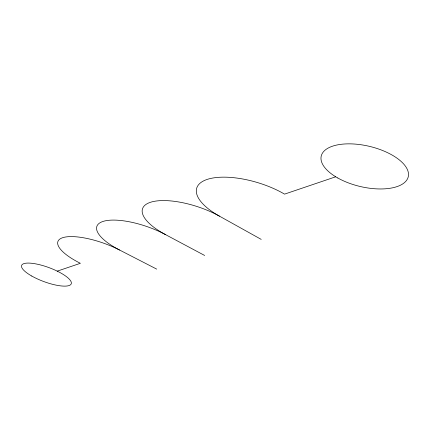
<?xml version="1.0" encoding="UTF-8"?>
<svg xmlns="http://www.w3.org/2000/svg" width="430" height="430" viewBox="0 0 430 430"><rect width="100%" height="100%" fill="white"/><g stroke="black" fill="none" stroke-linecap="round" stroke-linejoin="round"><path stroke-width="0.64" d="M57.228 271.147L80.372 263.305A43.989 13.846 19.7 0 1 62.57 237.731A43.989 13.846 19.7 0 1 119.572 250.024L156.703 269.115M335.733 176.784L284.552 194.129A56.744 22.957 16.8 0 0 207.05 179.455A56.744 22.957 16.8 0 0 219.494 216.172L261.203 239.386M204.653 255.474L165.34 234.517A47.472 16.189 19.1 0 0 102.791 221.509A47.472 16.189 19.1 0 0 119.572 250.029M165.346 234.517A51.638 19.151 18.2 0 1 150.237 202.369A51.638 19.151 18.2 0 1 219.494 216.172M31.772 276.044A26.45 7.434 20.3 0 0 71.23 283.811A26.45 7.434 20.3 0 0 36.292 263.982A26.45 7.434 20.3 0 0 31.772 276.044M337.803 177.999A44.725 20.597 13.4 0 0 408.075 177.407A44.725 20.597 13.4 0 0 348.332 143.851A44.725 20.597 13.4 0 0 337.803 177.999"/></g></svg>
